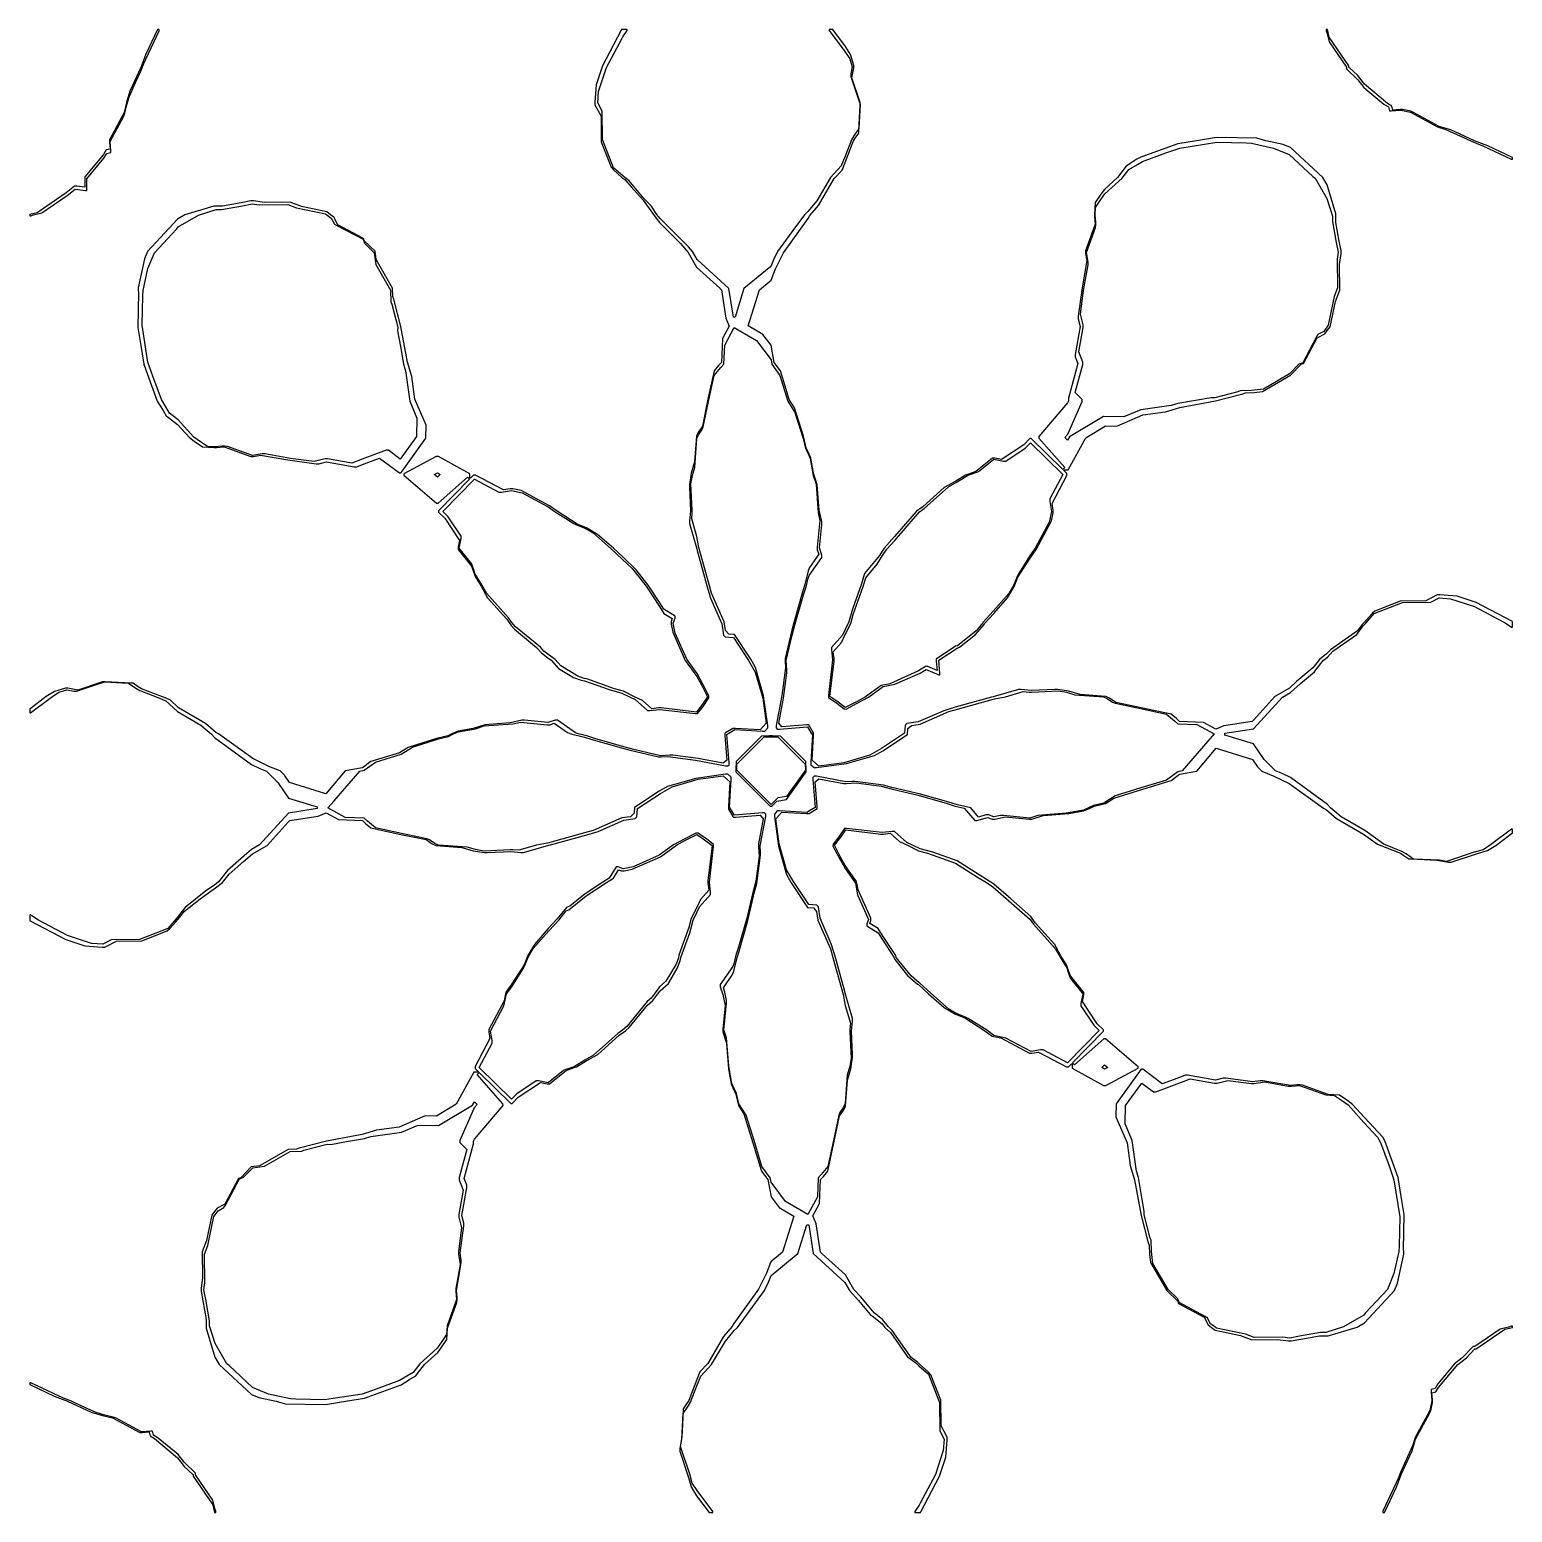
# Model space of a CAD drawing. Extents: x 65 to 85, y 65 to 85.
import ezdxf

# ---------------------------------------------------------------- set-up
doc = ezdxf.new("R2010")
doc.units = 0

msp = doc.modelspace()

# ---------------------------------------------------------------- linework, layer by layer
for points in [[(65.008, 72.98), (65.488, 72.727), (65.743, 72.643), (65.981, 72.625), (66.015, 72.625), (66.17, 72.707), (66.516, 72.71), (66.854, 72.845), (66.89, 72.876), (66.971, 72.964), (67.004, 73.001), (67.021, 73.026), (67.09, 73.11), (67.301, 73.277), (67.508, 73.422), (67.603, 73.495), (67.692, 73.609), (67.887, 73.78), (68.008, 73.881), (68.203, 73.996), (68.489, 74.311), (68.51, 74.332), (68.893, 74.39), (68.999, 74.435), (69.166, 74.346), (69.489, 74.333), (69.531, 74.293), (69.604, 74.232), (69.984, 74.15), (70.348, 74.077), (70.432, 74.018), (70.47, 73.999), (70.484, 73.994), (70.829, 73.969), (70.985, 73.925), (71.137, 73.899), (71.174, 73.899), (71.493, 73.914), (71.627, 73.901), (71.663, 73.901), (72.003, 74), (72.026, 74.005), (72.514, 74.14), (72.668, 74.186), (73.014, 74.339), (73.166, 74.36), (73.189, 74.381), (73.198, 74.492), (73.509, 74.698), (73.667, 74.788), (74.016, 74.888), (74.354, 74.934), (74.445, 74.853), (74.427, 74.519), (74.427, 74.486), (74.485, 74.387), (74.491, 74.379), (74.519, 74.379), (74.854, 74.406), (74.896, 74.356), (74.831, 74.018), (74.831, 73.981), (74.839, 73.852), (74.795, 73.516), (74.754, 73.36), (74.672, 73.015), (74.563, 72.626), (74.526, 72.514), (74.5, 72.4), (74.486, 72.365), (74.316, 72.121), (74.316, 72.091), (74.349, 71.985), (74.381, 71.839), (74.35, 71.519), (74.349, 71.483), (74.399, 71.329), (74.425, 70.983), (74.463, 70.779), (74.499, 70.693), (74.525, 70.641), (74.562, 70.488), (74.632, 70.374), (74.757, 69.986), (74.872, 69.604), (74.955, 69.488), (75, 69.256), (75.109, 69.111), (75.306, 68.996), (75.154, 68.508), (74.997, 68.38), (74.937, 68.229), (74.832, 68.009), (74.498, 67.549), (74.475, 67.508), (74.361, 67.373), (74.146, 67.007), (74.041, 66.894), (73.999, 66.791), (73.89, 66.51), (73.862, 66.466), (73.816, 66.398), (73.814, 66.364), (73.798, 66.018), (73.77, 65.863), (73.77, 65.828), (73.882, 65.486), (73.927, 65.334), (73.997, 65.225), (74.164, 65.001), (74.214, 65.001), (74.214, 65.013), (74.003, 65.296), (73.938, 65.396), (73.904, 65.514), (73.781, 65.889), (73.798, 65.982), (73.813, 66.334), (73.881, 66.434), (73.915, 66.489), (74, 66.707), (74.053, 66.836), (74.197, 66.993), (74.384, 67.31), (74.505, 67.453), (74.546, 67.494), (74.669, 67.659), (74.911, 67.991), (74.967, 68.107), (75.003, 68.197), (75.364, 68.492), (75.484, 68.879), (75.508, 68.877), (75.567, 68.491), (75.996, 68.1), (76.06, 67.993), (76.182, 67.859), (76.339, 67.67), (76.366, 67.651), (76.495, 67.549), (76.537, 67.494), (76.614, 67.422), (76.84, 67.099), (76.954, 67.016), (76.974, 66.995), (76.994, 66.979), (77.123, 66.863), (77.274, 66.484), (77.277, 66.1), (77.336, 65.989), (77.324, 65.837), (77.217, 65.512), (77.012, 65.123), (76.998, 65.097), (76.938, 65.013), (76.938, 65.001), (77.017, 65.001), (77.02, 65.008), (77.273, 65.488), (77.357, 65.743), (77.375, 65.981), (77.375, 66.015), (77.293, 66.17), (77.29, 66.516), (77.155, 66.854), (77.124, 66.89), (76.997, 67.005), (76.977, 67.027), (76.89, 67.09), (76.636, 67.453), (76.579, 67.506), (76.505, 67.603), (76.39, 67.692), (76.212, 67.906), (76.119, 68.007), (76.003, 68.203), (75.689, 68.489), (75.668, 68.51), (75.61, 68.893), (75.565, 68.999), (75.654, 69.166), (75.667, 69.489), (75.706, 69.531), (75.767, 69.604), (75.849, 69.984), (75.923, 70.348), (75.982, 70.432), (76.001, 70.47), (76.006, 70.484), (76.031, 70.829), (76.075, 70.985), (76.101, 71.137), (76.101, 71.174), (76.086, 71.493), (76.099, 71.627), (76.098, 71.663), (76, 72.003), (75.994, 72.026), (75.86, 72.514), (75.813, 72.668), (75.661, 73.014), (75.64, 73.166), (75.619, 73.189), (75.508, 73.198), (75.302, 73.509), (75.211, 73.667), (75.112, 74.016), (75.066, 74.354), (75.147, 74.445), (75.48, 74.427), (75.513, 74.427), (75.526, 74.436), (75.621, 74.492), (75.621, 74.519), (75.594, 74.854), (75.644, 74.896), (75.982, 74.831), (76.019, 74.831), (76.148, 74.839), (76.484, 74.795), (76.64, 74.754), (76.985, 74.672), (77.374, 74.563), (77.486, 74.526), (77.604, 74.499), (77.748, 74.331), (77.775, 74.331), (77.922, 74.374), (77.984, 74.35), (78.018, 74.35), (78.161, 74.381), (78.481, 74.35), (78.517, 74.349), (78.671, 74.399), (79.017, 74.425), (79.22, 74.463), (79.306, 74.499), (79.358, 74.525), (79.512, 74.562), (79.626, 74.632), (80.014, 74.757), (80.396, 74.872), (80.511, 74.955), (80.742, 74.999), (81.005, 75.306), (81.493, 75.154), (81.56, 75.057), (81.619, 74.998), (81.771, 74.937), (81.991, 74.832), (82.451, 74.498), (82.492, 74.475), (82.627, 74.361), (82.991, 74.147), (83.18, 74.011), (83.489, 73.89), (83.534, 73.862), (83.602, 73.816), (83.636, 73.814), (83.982, 73.798), (84.137, 73.77), (84.172, 73.77), (84.514, 73.882), (84.666, 73.927), (84.775, 73.997), (84.999, 74.164), (84.999, 74.214), (84.987, 74.214), (84.704, 74.003), (84.604, 73.938), (84.486, 73.904), (84.111, 73.781), (84.018, 73.798), (83.666, 73.813), (83.566, 73.881), (83.51, 73.915), (83.266, 74.011), (83.008, 74.197), (82.689, 74.384), (82.546, 74.505), (82.506, 74.546), (82.341, 74.669), (82.009, 74.911), (81.893, 74.967), (81.804, 75.002), (81.652, 75.155), (81.507, 75.365), (81.121, 75.485), (81.123, 75.508), (81.509, 75.567), (81.9, 75.996), (82.007, 76.06), (82.141, 76.182), (82.33, 76.339), (82.349, 76.366), (82.451, 76.495), (82.506, 76.537), (82.577, 76.614), (82.901, 76.84), (82.984, 76.954), (83.005, 76.974), (83.021, 76.994), (83.137, 77.123), (83.516, 77.274), (83.9, 77.277), (84.01, 77.336), (84.163, 77.324), (84.488, 77.217), (84.877, 77.012), (84.902, 76.998), (84.987, 76.938), (84.999, 76.938), (84.999, 77.017), (84.992, 77.02), (84.512, 77.273), (84.257, 77.357), (84.019, 77.375), (83.985, 77.375), (83.83, 77.293), (83.484, 77.29), (83.146, 77.155), (83.11, 77.124), (82.995, 76.997), (82.973, 76.977), (82.91, 76.89), (82.547, 76.636), (82.494, 76.579), (82.397, 76.505), (82.308, 76.39), (82.094, 76.212), (81.993, 76.119), (81.796, 76.004), (81.511, 75.689), (81.49, 75.668), (81.106, 75.61), (81.001, 75.565), (80.834, 75.654), (80.511, 75.667), (80.469, 75.706), (80.396, 75.767), (80.016, 75.849), (79.652, 75.923), (79.567, 75.982), (79.53, 76.001), (79.516, 76.006), (79.171, 76.031), (79.015, 76.075), (78.863, 76.101), (78.826, 76.101), (78.507, 76.086), (78.373, 76.099), (78.337, 76.098), (77.997, 76), (77.974, 75.994), (77.486, 75.86), (77.332, 75.813), (76.986, 75.661), (76.834, 75.64), (76.811, 75.619), (76.802, 75.508), (76.491, 75.302), (76.333, 75.212), (75.984, 75.112), (75.646, 75.066), (75.555, 75.147), (75.573, 75.48), (75.573, 75.513), (75.564, 75.526), (75.508, 75.621), (75.481, 75.621), (75.146, 75.594), (75.104, 75.644), (75.168, 75.983), (75.214, 76.326), (75.214, 76.364), (75.206, 76.49), (75.287, 76.83), (75.328, 76.985), (75.437, 77.374), (75.473, 77.486), (75.5, 77.599), (75.514, 77.635), (75.684, 77.879), (75.684, 77.909), (75.653, 78.008), (75.685, 78.326), (75.685, 78.363), (75.65, 78.517), (75.624, 78.861), (75.575, 79.015), (75.537, 79.22), (75.501, 79.306), (75.475, 79.358), (75.438, 79.514), (75.315, 79.896), (75.244, 80.011), (75.128, 80.396), (75.044, 80.511), (75, 80.744), (74.891, 80.889), (74.694, 81.004), (74.846, 81.492), (75.002, 81.62), (75.062, 81.771), (75.168, 81.991), (75.502, 82.451), (75.525, 82.492), (75.639, 82.627), (75.854, 82.993), (75.959, 83.106), (76, 83.209), (76.11, 83.489), (76.137, 83.534), (76.183, 83.602), (76.186, 83.636), (76.201, 83.98), (76.201, 84.017), (76.092, 84.349), (76.117, 84.482), (76.116, 84.517), (76.073, 84.666), (76.003, 84.774), (75.835, 84.999), (75.786, 84.999), (75.786, 84.987), (75.997, 84.704), (76.061, 84.604), (76.093, 84.496), (76.076, 84.403), (76.076, 84.368), (76.201, 83.988), (76.186, 83.666), (76.119, 83.566), (76.084, 83.511), (75.999, 83.293), (75.946, 83.163), (75.802, 83.007), (75.616, 82.689), (75.495, 82.546), (75.454, 82.506), (75.33, 82.341), (75.089, 82.009), (75.033, 81.893), (74.997, 81.803), (74.635, 81.508), (74.516, 81.121), (74.492, 81.123), (74.433, 81.509), (74.004, 81.9), (73.94, 82.008), (73.887, 82.07), (73.504, 82.452), (73.461, 82.507), (73.382, 82.621), (73.291, 82.719), (73.087, 82.96), (73.028, 83.003), (73.006, 83.021), (72.877, 83.137), (72.726, 83.516), (72.723, 83.9), (72.664, 84.01), (72.675, 84.163), (72.783, 84.488), (72.988, 84.877), (73.002, 84.902), (73.062, 84.987), (73.062, 84.999), (72.983, 84.999), (72.98, 84.992), (72.727, 84.512), (72.643, 84.257), (72.625, 84.019), (72.625, 83.985), (72.707, 83.83), (72.71, 83.484), (72.845, 83.146), (72.876, 83.11), (72.99, 83.006), (73.027, 82.977), (73.112, 82.877), (73.277, 82.699), (73.422, 82.492), (73.496, 82.396), (73.78, 82.113), (73.881, 81.992), (73.996, 81.796), (74.311, 81.511), (74.332, 81.49), (74.39, 81.106), (74.435, 81.001), (74.346, 80.834), (74.333, 80.511), (74.293, 80.469), (74.232, 80.396), (74.15, 80.016), (74.077, 79.652), (74.018, 79.567), (73.999, 79.53), (73.994, 79.516), (73.969, 79.171), (73.925, 79.015), (73.899, 78.863), (73.899, 78.825), (73.914, 78.507), (73.901, 78.373), (73.901, 78.337), (74, 77.997), (74.005, 77.974), (74.14, 77.486), (74.186, 77.332), (74.339, 76.986), (74.36, 76.834), (74.381, 76.811), (74.492, 76.802), (74.698, 76.491), (74.788, 76.333), (74.888, 75.984), (74.934, 75.646), (74.853, 75.555), (74.519, 75.573), (74.486, 75.573), (74.387, 75.515), (74.379, 75.509), (74.379, 75.481), (74.406, 75.146), (74.356, 75.104), (74.017, 75.168), (73.674, 75.214), (73.636, 75.214), (73.51, 75.206), (73.17, 75.287), (73.015, 75.328), (72.626, 75.437), (72.514, 75.473), (72.4, 75.5), (72.365, 75.514), (72.121, 75.684), (72.091, 75.684), (71.992, 75.653), (71.674, 75.685), (71.637, 75.685), (71.483, 75.65), (71.139, 75.624), (70.985, 75.575), (70.779, 75.537), (70.694, 75.501), (70.642, 75.475), (70.486, 75.437), (70.104, 75.315), (69.989, 75.244), (69.604, 75.128), (69.489, 75.044), (69.258, 75.001), (68.995, 74.694), (68.507, 74.846), (68.44, 74.942), (68.381, 75.002), (68.229, 75.062), (68.009, 75.168), (67.549, 75.502), (67.508, 75.525), (67.373, 75.639), (67.007, 75.853), (66.894, 75.959), (66.791, 76), (66.51, 76.11), (66.466, 76.137), (66.398, 76.183), (66.364, 76.186), (66.02, 76.201), (65.983, 76.201), (65.651, 76.092), (65.518, 76.117), (65.483, 76.116), (65.334, 76.073), (65.225, 76.003), (65.001, 75.835), (65.001, 75.786), (65.013, 75.786), (65.296, 75.997), (65.396, 76.061), (65.503, 76.093), (65.597, 76.076), (65.632, 76.076), (66.012, 76.201), (66.334, 76.186), (66.434, 76.118), (66.489, 76.084), (66.707, 75.999), (66.836, 75.946), (66.993, 75.802), (67.31, 75.616), (67.453, 75.495), (67.494, 75.454), (67.659, 75.33), (67.991, 75.089), (68.107, 75.033), (68.196, 74.998), (68.348, 74.845), (68.493, 74.635), (68.879, 74.515), (68.877, 74.492), (68.491, 74.433), (68.1, 74.004), (67.992, 73.94), (67.929, 73.887), (67.67, 73.66), (67.549, 73.505), (67.492, 73.461), (67.378, 73.382), (67.099, 73.16), (67.04, 73.089), (66.997, 73.028), (66.979, 73.006), (66.863, 72.877), (66.484, 72.726), (66.1, 72.723), (65.989, 72.664), (65.837, 72.675), (65.512, 72.783), (65.122, 72.988), (65.097, 73.002), (65.013, 73.062), (65.001, 73.062), (65.001, 72.983), (65.008, 72.98)], [(65.017, 82.488), (65.054, 82.501), (65.166, 82.527), (65.507, 82.761), (65.616, 82.847), (65.754, 82.831), (65.772, 82.831), (65.772, 82.988), (66.003, 83.265), (66.043, 83.327), (66.097, 83.341), (66.097, 83.364), (66.086, 83.49), (66.273, 83.834), (66.286, 83.871), (66.311, 83.985), (66.346, 84.102), (66.434, 84.296), (66.501, 84.437), (66.543, 84.542), (66.566, 84.603), (66.746, 84.985), (66.746, 84.999), (66.725, 84.999), (66.568, 84.667), (66.499, 84.489), (66.351, 84.168), (66.306, 84.015), (66.277, 83.881), (66.078, 83.515), (66.078, 83.481), (66.086, 83.388), (66.035, 83.376), (65.997, 83.317), (65.743, 83.012), (65.744, 82.875), (65.639, 82.887), (65.607, 82.887), (65.492, 82.797), (65.104, 82.53), (65.001, 82.506), (65.001, 82.489), (65.017, 82.488)], [(82.527, 84.834), (82.761, 84.493), (82.761, 84.469), (82.915, 84.323), (82.995, 84.221), (83.265, 83.996), (83.327, 83.956), (83.341, 83.903), (83.364, 83.903), (83.493, 83.914), (83.625, 83.885), (83.988, 83.688), (84.102, 83.654), (84.437, 83.499), (84.541, 83.456), (84.603, 83.434), (84.985, 83.253), (84.999, 83.253), (84.999, 83.274), (84.667, 83.431), (84.585, 83.462), (84.489, 83.501), (84.168, 83.648), (84.012, 83.694), (83.666, 83.883), (83.629, 83.898), (83.518, 83.922), (83.481, 83.922), (83.388, 83.914), (83.375, 83.965), (83.316, 84.003), (83.005, 84.262), (82.913, 84.379), (82.793, 84.493), (82.793, 84.513), (82.529, 84.896), (82.506, 84.999), (82.489, 84.999), (82.488, 84.983), (82.5, 84.948), (82.527, 84.834)], [(75.887, 75.913), (75.987, 75.837), (76.015, 75.836), (76.163, 75.914), (76.314, 75.998), (76.511, 76.138), (76.669, 76.169), (77.01, 76.321), (77.092, 76.37), (77.264, 76.299), (77.279, 76.299), (77.279, 76.317), (77.262, 76.493), (77.511, 76.658), (77.544, 76.668), (77.759, 76.84), (77.876, 76.977), (77.88, 76.991), (78.004, 77.126), (78.192, 77.337), (78.281, 77.489), (78.33, 77.615), (78.503, 77.882), (78.577, 77.987), (78.782, 78.372), (78.805, 78.482), (78.805, 78.518), (78.791, 78.608), (78.991, 78.985), (78.991, 79.011), (78.948, 79.054), (78.952, 79.064), (79.008, 79.064), (79.247, 79.495), (79.512, 79.654), (79.666, 79.651), (80.014, 79.802), (80.321, 79.844), (80.515, 79.903), (80.996, 79.991), (81.362, 80.086), (81.401, 80.1), (81.518, 80.103), (81.628, 80.117), (82.007, 80.338), (82.15, 80.486), (82.184, 80.497), (82.366, 80.842), (82.471, 80.897), (82.503, 80.942), (82.543, 80.989), (82.614, 81.331), (82.672, 81.484), (82.667, 81.83), (82.688, 81.981), (82.688, 82.018), (82.663, 82.145), (82.618, 82.399), (82.617, 82.517), (82.501, 82.904), (82.441, 83.007), (82.008, 83.408), (81.906, 83.449), (81.676, 83.499), (81.551, 83.534), (81.026, 83.545), (80.982, 83.541), (80.738, 83.499), (80.485, 83.459), (79.989, 83.28), (79.936, 83.25), (79.79, 83.159), (79.673, 83.006), (79.496, 82.845), (79.45, 82.781), (79.373, 82.668), (79.363, 82.508), (79.363, 82.481), (79.373, 82.374), (79.243, 82.016), (79.243, 81.982), (79.259, 81.885), (79.195, 81.517), (79.145, 81.134), (79.145, 81.098), (79.169, 80.997), (79.102, 80.619), (79.102, 80.585), (79.137, 80.497), (79.011, 80.027), (79.011, 79.993), (78.998, 79.964), (78.614, 79.512), (78.614, 79.488), (78.964, 79.093), (78.935, 79.066), (78.511, 79.484), (78.489, 79.484), (78.409, 79.398), (78.108, 79.2), (78.018, 79.218), (77.987, 79.218), (77.762, 79.038), (77.652, 79), (77.624, 78.992), (77.491, 78.91), (77.337, 78.824), (77.046, 78.563), (76.962, 78.504), (76.667, 78.161), (76.525, 78.007), (76.498, 77.967), (76.462, 77.907), (76.263, 77.665), (76.214, 77.513), (76.097, 77.183), (76.051, 77.012), (75.999, 76.909), (75.965, 76.832), (75.814, 76.667), (75.814, 76.636), (75.83, 76.5), (75.774, 76.019), (75.774, 75.991), (75.887, 75.913)], [(79.002, 79.544), (79.198, 79.984), (79.198, 80.011), (79.103, 80.103), (79.204, 80.483), (79.204, 80.516), (79.151, 80.653), (79.209, 80.982), (79.209, 81.017), (79.174, 81.16), (79.217, 81.483), (79.276, 81.827), (79.276, 81.863), (79.254, 81.994), (79.376, 82.33), (79.381, 82.366), (79.38, 82.404), (79.371, 82.503), (79.378, 82.602), (79.441, 82.695), (79.504, 82.783), (79.738, 82.994), (79.826, 83.111), (79.941, 83.182), (80.011, 83.222), (80.327, 83.337), (80.515, 83.402), (81.013, 83.48), (81.408, 83.472), (81.483, 83.467), (81.777, 83.402), (81.991, 83.316), (82.31, 83.02), (82.341, 82.994), (82.499, 82.723), (82.572, 82.483), (82.572, 82.411), (82.622, 82.129), (82.648, 81.997), (82.635, 81.904), (82.641, 81.515), (82.596, 81.399), (82.516, 81.011), (82.496, 80.987), (82.455, 80.93), (82.377, 80.889), (82.357, 80.855), (82.171, 80.503), (82.119, 80.485), (81.993, 80.355), (81.642, 80.15), (81.481, 80.13), (81.329, 80.126), (81.298, 80.115), (80.988, 80.035), (80.935, 80.035), (80.726, 79.999), (80.485, 79.955), (80.396, 79.928), (79.986, 79.872), (79.761, 79.775), (79.485, 79.782), (79.024, 79.505), (78.999, 79.46), (78.964, 79.5), (79.002, 79.544)], [(66.541, 80.485), (66.567, 80.41), (66.719, 79.989), (66.8, 79.861), (66.841, 79.79), (66.872, 79.768), (66.994, 79.673), (67.155, 79.496), (67.218, 79.45), (67.332, 79.373), (67.491, 79.363), (67.519, 79.363), (67.626, 79.373), (67.984, 79.243), (68.018, 79.243), (68.115, 79.259), (68.483, 79.195), (68.866, 79.145), (68.902, 79.145), (69.003, 79.169), (69.38, 79.102), (69.415, 79.102), (69.512, 79.141), (69.721, 79.218), (69.987, 79.021), (70.009, 79.021), (70.03, 79.049), (70.03, 79.049), (70.345, 79.487), (70.349, 79.666), (70.198, 80.014), (70.156, 80.321), (70.097, 80.515), (70.009, 80.996), (69.914, 81.362), (69.9, 81.401), (69.897, 81.514), (69.673, 81.898), (69.659, 82.01), (69.514, 82.15), (69.503, 82.184), (69.158, 82.366), (69.102, 82.471), (69.058, 82.503), (69.01, 82.543), (68.669, 82.614), (68.516, 82.672), (68.17, 82.667), (68.019, 82.688), (67.982, 82.688), (67.855, 82.663), (67.601, 82.618), (67.483, 82.617), (67.095, 82.501), (66.993, 82.441), (66.592, 82.008), (66.55, 81.906), (66.465, 81.518), (66.465, 81.481), (66.468, 81.456), (66.459, 80.981), (66.501, 80.738), (66.541, 80.485)], [(66.663, 80.327), (66.597, 80.515), (66.519, 81.013), (66.527, 81.408), (66.533, 81.483), (66.597, 81.777), (66.683, 81.991), (66.98, 82.31), (67.006, 82.341), (67.277, 82.499), (67.517, 82.572), (67.589, 82.572), (67.871, 82.622), (68.003, 82.648), (68.096, 82.635), (68.485, 82.641), (68.601, 82.596), (68.989, 82.516), (69.013, 82.496), (69.069, 82.455), (69.111, 82.377), (69.145, 82.357), (69.497, 82.171), (69.515, 82.119), (69.648, 81.99), (69.668, 81.832), (69.87, 81.486), (69.873, 81.329), (69.885, 81.298), (69.965, 80.988), (69.964, 80.935), (70.001, 80.726), (70.045, 80.485), (70.071, 80.396), (70.128, 79.986), (70.225, 79.761), (70.218, 79.513), (69.998, 79.208), (69.84, 79.326), (69.811, 79.326), (69.487, 79.206), (69.347, 79.151), (69.018, 79.209), (68.982, 79.209), (68.84, 79.174), (68.517, 79.217), (68.173, 79.276), (68.137, 79.276), (68.005, 79.254), (67.67, 79.376), (67.634, 79.381), (67.596, 79.38), (67.497, 79.371), (67.398, 79.378), (67.305, 79.441), (67.217, 79.504), (67.006, 79.738), (66.889, 79.826), (66.839, 79.912), (66.777, 80.011), (66.663, 80.327)], [(69.108, 74.598), (69.452, 74.999), (69.511, 75.01), (69.665, 75.121), (70.011, 75.226), (70.166, 75.322), (70.514, 75.433), (70.651, 75.466), (70.718, 75.499), (70.786, 75.528), (71.015, 75.57), (71.131, 75.608), (71.517, 75.637), (71.621, 75.66), (71.981, 75.624), (72.017, 75.624), (72.076, 75.643), (72.254, 75.519), (72.301, 75.5), (72.486, 75.457), (72.569, 75.43), (72.985, 75.312), (73.1, 75.283), (73.482, 75.192), (73.519, 75.192), (73.608, 75.197), (73.983, 75.147), (74.386, 75.071), (74.417, 75.071), (74.434, 75.085), (74.434, 75.115), (74.404, 75.493), (74.431, 75.511), (74.511, 75.559), (74.885, 75.539), (74.915, 75.539), (74.955, 75.584), (74.955, 75.614), (74.9, 76.016), (74.792, 76.397), (74.727, 76.509), (74.508, 76.84), (74.429, 76.846), (74.384, 76.896), (74.368, 77.014), (74.199, 77.398), (74.164, 77.514), (74.026, 78.015), (73.999, 78.164), (73.93, 78.403), (73.937, 78.481), (73.937, 78.52), (73.92, 78.875), (73.939, 78.985), (73.971, 79.099), (74, 79.485), (74.023, 79.534), (74.073, 79.605), (74.087, 79.641), (74.156, 79.984), (74.232, 80.334), (74.323, 80.444), (74.364, 80.489), (74.375, 80.742), (74.502, 80.981), (74.803, 80.805), (75, 80.545), (75.01, 80.488), (75.121, 80.334), (75.226, 79.989), (75.322, 79.834), (75.433, 79.486), (75.466, 79.349), (75.499, 79.282), (75.528, 79.214), (75.57, 78.985), (75.608, 78.869), (75.637, 78.483), (75.66, 78.379), (75.624, 78.019), (75.624, 77.983), (75.643, 77.924), (75.519, 77.746), (75.5, 77.698), (75.457, 77.514), (75.43, 77.431), (75.312, 77.015), (75.283, 76.9), (75.192, 76.518), (75.192, 76.481), (75.197, 76.392), (75.147, 76.017), (75.071, 75.614), (75.071, 75.583), (75.085, 75.565), (75.115, 75.565), (75.493, 75.596), (75.543, 75.511), (75.559, 75.489), (75.539, 75.117), (75.539, 75.085), (75.584, 75.045), (75.614, 75.045), (76.016, 75.1), (76.397, 75.208), (76.509, 75.273), (76.84, 75.492), (76.846, 75.571), (76.896, 75.615), (77.014, 75.632), (77.398, 75.801), (77.514, 75.836), (78.015, 75.974), (78.164, 76), (78.403, 76.07), (78.481, 76.062), (78.52, 76.062), (78.875, 76.079), (78.985, 76.061), (79.099, 76.029), (79.485, 76), (79.534, 75.976), (79.605, 75.927), (79.641, 75.913), (79.984, 75.843), (80.334, 75.768), (80.444, 75.677), (80.489, 75.635), (80.742, 75.625), (80.979, 75.499), (80.891, 75.402), (80.547, 75.001), (80.489, 74.989), (80.334, 74.878), (79.986, 74.773), (79.644, 74.664), (79.488, 74.567), (79.349, 74.534), (79.282, 74.501), (79.214, 74.471), (78.983, 74.429), (78.599, 74.4), (78.492, 74.365), (78.134, 74.401), (78.097, 74.401), (78.004, 74.38), (77.932, 74.409), (77.899, 74.409), (77.797, 74.379), (77.693, 74.501), (77.514, 74.543), (77.431, 74.57), (77.015, 74.687), (76.63, 74.779), (76.516, 74.808), (76.134, 74.859), (76.096, 74.859), (76.009, 74.854), (75.614, 74.929), (75.583, 74.929), (75.565, 74.914), (75.565, 74.885), (75.596, 74.507), (75.511, 74.456), (75.489, 74.441), (75.115, 74.461), (75.085, 74.461), (75.045, 74.416), (75.045, 74.386), (75.1, 73.984), (75.208, 73.603), (75.273, 73.491), (75.492, 73.16), (75.571, 73.154), (75.615, 73.104), (75.632, 72.986), (75.801, 72.602), (75.836, 72.486), (75.974, 71.985), (76, 71.836), (76.07, 71.597), (76.062, 71.519), (76.062, 71.48), (76.079, 71.125), (76.061, 71.015), (76.029, 70.901), (76, 70.514), (75.976, 70.466), (75.927, 70.395), (75.913, 70.359), (75.843, 70.016), (75.768, 69.665), (75.677, 69.556), (75.635, 69.511), (75.625, 69.258), (75.498, 69.019), (75.196, 69.195), (75, 69.455), (74.989, 69.511), (74.878, 69.665), (74.773, 70.014), (74.664, 70.356), (74.567, 70.512), (74.534, 70.651), (74.501, 70.718), (74.471, 70.786), (74.429, 71.017), (74.4, 71.401), (74.365, 71.508), (74.401, 71.866), (74.401, 71.903), (74.376, 72.015), (74.357, 72.076), (74.481, 72.254), (74.5, 72.302), (74.543, 72.486), (74.57, 72.569), (74.687, 72.985), (74.779, 73.37), (74.808, 73.484), (74.859, 73.866), (74.859, 73.904), (74.854, 73.991), (74.929, 74.386), (74.929, 74.417), (74.914, 74.435), (74.885, 74.434), (74.507, 74.404), (74.489, 74.431), (74.441, 74.511), (74.461, 74.885), (74.461, 74.915), (74.416, 74.955), (74.386, 74.955), (73.984, 74.9), (73.603, 74.792), (73.491, 74.727), (73.16, 74.508), (73.154, 74.429), (73.104, 74.384), (72.986, 74.368), (72.602, 74.199), (72.486, 74.164), (71.985, 74.026), (71.836, 73.999), (71.597, 73.93), (71.519, 73.937), (71.48, 73.937), (71.125, 73.92), (71.015, 73.939), (70.901, 73.971), (70.514, 74), (70.466, 74.023), (70.395, 74.073), (70.359, 74.087), (70.016, 74.156), (69.665, 74.232), (69.556, 74.323), (69.511, 74.364), (69.258, 74.375), (69.021, 74.501), (69.108, 74.598)], [(75.953, 76.732), (76.001, 76.839), (76.076, 76.988), (76.11, 77.112), (76.243, 77.487), (76.281, 77.605), (76.431, 77.788), (76.502, 77.908), (76.562, 77.993), (76.669, 78.109), (77.001, 78.496), (77.066, 78.541), (77.393, 78.834), (77.509, 78.899), (77.663, 78.993), (77.688, 79), (77.778, 79.032), (77.799, 79.041), (78.007, 79.206), (78.137, 79.181), (78.169, 79.18), (78.43, 79.353), (78.499, 79.427), (78.936, 78.998), (78.762, 78.67), (78.762, 78.637), (78.783, 78.502), (78.753, 78.358), (78.565, 78.004), (78.497, 77.909), (78.337, 77.66), (78.32, 77.623), (78.275, 77.511), (78.206, 77.393), (77.995, 77.156), (77.862, 77.009), (77.858, 77), (77.765, 76.89), (77.515, 76.69), (77.489, 76.682), (77.228, 76.509), (77.228, 76.481), (77.24, 76.356), (77.116, 76.408), (77.086, 76.408), (76.99, 76.35), (76.601, 76.176), (76.488, 76.154), (76.275, 76.002), (76.161, 75.939), (76.002, 75.855), (75.89, 75.94), (75.794, 76.007), (75.85, 76.481), (75.85, 76.519), (75.839, 76.607), (75.953, 76.732)], [(70.046, 79.007), (70.046, 78.99), (70.488, 78.614), (70.512, 78.614), (70.907, 78.964), (70.934, 78.935), (70.516, 78.511), (70.516, 78.489), (70.602, 78.409), (70.8, 78.108), (70.782, 78.018), (70.782, 77.987), (70.962, 77.762), (71, 77.652), (71.008, 77.624), (71.089, 77.491), (71.176, 77.337), (71.437, 77.046), (71.496, 76.961), (71.539, 76.911), (71.839, 76.666), (71.904, 76.595), (71.992, 76.526), (72.035, 76.496), (72.135, 76.382), (72.334, 76.263), (72.439, 76.224), (72.485, 76.215), (72.817, 76.097), (72.988, 76.051), (73.091, 75.999), (73.168, 75.965), (73.333, 75.814), (73.364, 75.814), (73.5, 75.83), (73.981, 75.774), (74.01, 75.774), (74.083, 75.87), (74.163, 75.987), (74.163, 76.015), (74.086, 76.163), (74.002, 76.314), (73.863, 76.509), (73.707, 76.859), (73.68, 76.995), (73.708, 77.063), (73.708, 77.087), (73.555, 77.181), (73.502, 77.269), (73.344, 77.507), (73.18, 77.712), (73.006, 77.883), (72.874, 78.004), (72.662, 78.192), (72.511, 78.281), (72.385, 78.33), (72.117, 78.503), (72.012, 78.577), (71.628, 78.782), (71.518, 78.805), (71.482, 78.805), (71.392, 78.79), (71.015, 78.991), (70.989, 78.991), (70.946, 78.948), (70.936, 78.952), (70.936, 79.008), (70.515, 79.241), (70.485, 79.241), (70.046, 79.007)], [(70.5, 78.964), (70.458, 79), (70.5, 79.021), (70.539, 79), (70.5, 78.964)], [(70.573, 78.499), (71.002, 78.936), (71.33, 78.762), (71.363, 78.762), (71.498, 78.783), (71.642, 78.753), (71.996, 78.565), (72.091, 78.497), (72.34, 78.337), (72.377, 78.32), (72.489, 78.275), (72.607, 78.206), (72.844, 77.995), (72.994, 77.858), (73.126, 77.729), (73.315, 77.492), (73.498, 77.218), (73.553, 77.126), (73.669, 77.055), (73.653, 77.016), (73.652, 76.982), (73.674, 76.871), (73.844, 76.49), (73.998, 76.275), (74.061, 76.161), (74.145, 76.001), (74.087, 75.917), (73.993, 75.794), (73.519, 75.85), (73.481, 75.85), (73.393, 75.839), (73.268, 75.953), (73.161, 76.001), (73.012, 76.076), (72.888, 76.109), (72.514, 76.242), (72.479, 76.249), (72.396, 76.281), (72.164, 76.419), (72.089, 76.504), (72.007, 76.562), (71.938, 76.616), (71.89, 76.669), (71.554, 76.943), (71.503, 77.002), (71.459, 77.066), (71.166, 77.393), (71.101, 77.509), (71.007, 77.663), (71, 77.688), (70.968, 77.778), (70.959, 77.799), (70.793, 78.007), (70.819, 78.137), (70.819, 78.169), (70.646, 78.43), (70.573, 78.499)], [(74.526, 74.989), (74.989, 74.526), (75.011, 74.526), (75.08, 74.595), (75.209, 74.614), (75.473, 74.987), (75.473, 75.02), (75.468, 75.128), (75.128, 75.468), (75.02, 75.473), (74.98, 75.473), (74.872, 75.468), (74.531, 75.128), (74.526, 75.02), (74.526, 74.989)], [(74.906, 75.459), (75, 75.463), (75.094, 75.459), (75.459, 75.094), (75.463, 75.011), (75.21, 74.656), (75.091, 74.638), (75, 74.547), (74.537, 75.01), (74.541, 75.094), (74.906, 75.459)], [(75.914, 73.837), (75.998, 73.686), (76.138, 73.488), (76.168, 73.331), (76.317, 72.999), (76.292, 72.937), (76.292, 72.913), (76.444, 72.819), (76.498, 72.73), (76.658, 72.489), (76.668, 72.456), (76.84, 72.241), (76.977, 72.124), (76.991, 72.12), (77.126, 71.996), (77.337, 71.808), (77.489, 71.719), (77.615, 71.669), (77.882, 71.497), (77.985, 71.424), (78.102, 71.399), (78.485, 71.195), (78.518, 71.195), (78.608, 71.209), (78.985, 71.009), (79.011, 71.009), (79.054, 71.052), (79.064, 71.048), (79.064, 70.992), (79.485, 70.758), (79.515, 70.758), (79.954, 70.993), (79.954, 71.01), (79.512, 71.386), (79.488, 71.386), (79.093, 71.036), (79.066, 71.065), (79.484, 71.489), (79.484, 71.511), (79.398, 71.591), (79.2, 71.891), (79.218, 71.982), (79.218, 72.013), (79.038, 72.237), (79, 72.347), (78.992, 72.376), (78.91, 72.509), (78.824, 72.663), (78.563, 72.954), (78.504, 73.038), (78.233, 73.277), (78.007, 73.474), (77.967, 73.502), (77.908, 73.537), (77.511, 73.787), (77.183, 73.903), (77.012, 73.949), (76.909, 74.001), (76.832, 74.035), (76.667, 74.186), (76.636, 74.186), (76.499, 74.169), (76.019, 74.226), (75.991, 74.226), (75.913, 74.113), (75.837, 74.013), (75.836, 73.985), (75.914, 73.837)], [(75.94, 74.109), (76.007, 74.205), (76.481, 74.15), (76.519, 74.15), (76.607, 74.161), (76.732, 74.047), (76.839, 73.999), (76.988, 73.924), (77.112, 73.89), (77.489, 73.756), (77.787, 73.569), (77.908, 73.497), (77.993, 73.438), (78.496, 72.999), (78.54, 72.934), (78.834, 72.607), (78.899, 72.491), (78.993, 72.337), (79, 72.312), (79.032, 72.221), (79.041, 72.2), (79.206, 71.993), (79.181, 71.863), (79.18, 71.831), (79.353, 71.57), (79.427, 71.5), (78.998, 71.064), (78.67, 71.238), (78.637, 71.238), (78.507, 71.217), (78.168, 71.398), (78.006, 71.433), (77.909, 71.503), (77.66, 71.662), (77.623, 71.68), (77.511, 71.724), (77.393, 71.794), (77.156, 72.004), (77.009, 72.138), (77, 72.141), (76.89, 72.235), (76.69, 72.485), (76.682, 72.511), (76.502, 72.782), (76.447, 72.874), (76.331, 72.945), (76.347, 72.984), (76.347, 73.016), (76.176, 73.399), (76.154, 73.511), (76.002, 73.725), (75.939, 73.839), (75.855, 73.998), (75.94, 74.109)], [(67.559, 66.993), (67.991, 66.592), (68.094, 66.55), (68.324, 66.5), (68.448, 66.466), (68.974, 66.455), (69.017, 66.459), (69.261, 66.501), (69.515, 66.541), (70.011, 66.72), (70.139, 66.8), (70.21, 66.841), (70.232, 66.872), (70.327, 66.994), (70.504, 67.155), (70.55, 67.218), (70.627, 67.332), (70.637, 67.484), (70.763, 67.83), (70.768, 67.866), (70.768, 67.904), (70.759, 67.995), (70.823, 68.367), (70.823, 68.403), (70.807, 68.502), (70.855, 68.866), (70.855, 68.902), (70.83, 69.003), (70.897, 69.38), (70.897, 69.414), (70.863, 69.503), (70.989, 69.973), (70.989, 70.007), (71.002, 70.036), (71.386, 70.488), (71.385, 70.512), (71.036, 70.907), (71.065, 70.934), (71.489, 70.516), (71.511, 70.516), (71.591, 70.602), (71.891, 70.8), (71.982, 70.782), (72.013, 70.782), (72.237, 70.962), (72.347, 71), (72.376, 71.008), (72.509, 71.09), (72.663, 71.176), (72.954, 71.437), (73.039, 71.497), (73.088, 71.539), (73.333, 71.84), (73.405, 71.904), (73.474, 71.993), (73.504, 72.035), (73.618, 72.135), (73.736, 72.334), (73.776, 72.439), (73.785, 72.485), (73.903, 72.817), (73.949, 72.988), (74.001, 73.091), (74.035, 73.168), (74.186, 73.333), (74.186, 73.364), (74.169, 73.501), (74.226, 73.981), (74.226, 74.01), (74.13, 74.083), (74.013, 74.163), (73.985, 74.163), (73.837, 74.086), (73.686, 74.002), (73.49, 73.863), (73.141, 73.707), (73.005, 73.68), (72.937, 73.708), (72.913, 73.708), (72.819, 73.555), (72.73, 73.502), (72.495, 73.345), (72.285, 73.178), (72.24, 73.158), (72.117, 73.006), (71.996, 72.874), (71.808, 72.662), (71.719, 72.511), (71.669, 72.385), (71.497, 72.117), (71.424, 72.015), (71.399, 71.898), (71.195, 71.515), (71.195, 71.482), (71.209, 71.392), (71.009, 71.015), (71.009, 70.989), (71.052, 70.946), (71.048, 70.936), (70.992, 70.936), (70.753, 70.505), (70.488, 70.345), (70.334, 70.349), (69.986, 70.198), (69.679, 70.156), (69.485, 70.097), (69.004, 70.009), (68.638, 69.914), (68.599, 69.9), (68.486, 69.897), (68.102, 69.673), (67.99, 69.659), (67.849, 69.514), (67.816, 69.503), (67.634, 69.158), (67.529, 69.102), (67.496, 69.058), (67.457, 69.011), (67.386, 68.669), (67.328, 68.516), (67.333, 68.17), (67.312, 68.019), (67.312, 67.982), (67.337, 67.855), (67.382, 67.601), (67.382, 67.483), (67.499, 67.095), (67.559, 66.993)], [(71.238, 71.33), (71.238, 71.363), (71.217, 71.493), (71.398, 71.832), (71.433, 71.993), (71.503, 72.091), (71.662, 72.34), (71.68, 72.377), (71.724, 72.489), (71.794, 72.607), (72.004, 72.844), (72.141, 72.994), (72.237, 73.112), (72.274, 73.129), (72.508, 73.315), (72.782, 73.498), (72.874, 73.553), (72.945, 73.668), (72.984, 73.653), (73.018, 73.652), (73.129, 73.674), (73.509, 73.844), (73.725, 73.998), (73.839, 74.061), (73.999, 74.144), (74.083, 74.087), (74.205, 73.993), (74.15, 73.519), (74.15, 73.481), (74.161, 73.393), (74.047, 73.268), (73.999, 73.161), (73.924, 73.012), (73.89, 72.888), (73.757, 72.514), (73.751, 72.479), (73.719, 72.396), (73.581, 72.164), (73.496, 72.089), (73.438, 72.007), (73.384, 71.938), (73.331, 71.891), (73.057, 71.554), (72.998, 71.503), (72.934, 71.459), (72.607, 71.166), (72.491, 71.101), (72.337, 71.007), (72.312, 71), (72.221, 70.968), (72.201, 70.959), (71.993, 70.793), (71.863, 70.819), (71.831, 70.819), (71.57, 70.646), (71.5, 70.572), (71.064, 71.002), (71.238, 71.33)], [(79.5, 71.036), (79.541, 71.001), (79.5, 70.978), (79.46, 71.001), (79.5, 71.036)], [(79.991, 70.979), (79.655, 70.513), (79.651, 70.334), (79.802, 69.986), (79.844, 69.679), (79.903, 69.485), (79.991, 69.004), (80.086, 68.638), (80.1, 68.599), (80.103, 68.481), (80.117, 68.372), (80.338, 67.993), (80.486, 67.849), (80.497, 67.816), (80.842, 67.634), (80.897, 67.529), (80.942, 67.496), (80.989, 67.457), (81.331, 67.386), (81.484, 67.328), (81.83, 67.333), (81.981, 67.312), (82.018, 67.312), (82.145, 67.337), (82.399, 67.382), (82.517, 67.382), (82.904, 67.499), (83.007, 67.559), (83.408, 67.991), (83.449, 68.094), (83.534, 68.482), (83.534, 68.519), (83.532, 68.544), (83.541, 69.018), (83.499, 69.261), (83.459, 69.515), (83.28, 70.011), (83.251, 70.062), (83.004, 70.328), (82.845, 70.504), (82.781, 70.55), (82.668, 70.627), (82.516, 70.637), (82.17, 70.763), (82.133, 70.768), (82.096, 70.768), (82.005, 70.759), (81.633, 70.823), (81.597, 70.823), (81.498, 70.807), (81.134, 70.855), (81.098, 70.855), (80.997, 70.83), (80.619, 70.897), (80.585, 70.897), (80.488, 70.859), (80.278, 70.781), (80.013, 70.979), (79.991, 70.979)], [(79.775, 70.239), (79.782, 70.487), (80.001, 70.791), (80.16, 70.674), (80.189, 70.674), (80.512, 70.794), (80.653, 70.849), (80.982, 70.791), (81.017, 70.791), (81.16, 70.826), (81.481, 70.783), (81.518, 70.783), (81.655, 70.806), (81.982, 70.75), (82.019, 70.75), (82.127, 70.76), (82.484, 70.63), (82.602, 70.622), (82.695, 70.559), (82.783, 70.496), (82.995, 70.261), (83.181, 70.061), (83.222, 69.989), (83.337, 69.673), (83.402, 69.485), (83.48, 68.987), (83.472, 68.592), (83.467, 68.517), (83.402, 68.223), (83.316, 68.008), (83.02, 67.69), (82.994, 67.659), (82.723, 67.501), (82.483, 67.428), (82.411, 67.428), (82.129, 67.378), (81.997, 67.352), (81.904, 67.365), (81.515, 67.359), (81.399, 67.403), (81.01, 67.484), (80.987, 67.503), (80.93, 67.545), (80.889, 67.622), (80.855, 67.642), (80.503, 67.829), (80.485, 67.881), (80.355, 68.007), (80.15, 68.358), (80.13, 68.518), (80.126, 68.671), (80.115, 68.701), (80.035, 69.012), (80.035, 69.065), (79.999, 69.273), (79.955, 69.515), (79.928, 69.604), (79.872, 70.014), (79.775, 70.239)], [(67.378, 67.871), (67.352, 68.003), (67.365, 68.096), (67.359, 68.485), (67.403, 68.601), (67.484, 68.989), (67.503, 69.013), (67.545, 69.069), (67.622, 69.111), (67.643, 69.145), (67.829, 69.497), (67.881, 69.515), (68.01, 69.648), (68.168, 69.668), (68.514, 69.87), (68.671, 69.873), (68.701, 69.885), (69.012, 69.965), (69.065, 69.964), (69.273, 70.001), (69.515, 70.045), (69.604, 70.071), (70.014, 70.128), (70.239, 70.225), (70.514, 70.218), (70.976, 70.495), (71.001, 70.539), (71.036, 70.5), (70.998, 70.456), (70.802, 70.016), (70.802, 69.989), (70.897, 69.897), (70.795, 69.517), (70.795, 69.484), (70.849, 69.347), (70.791, 69.018), (70.791, 68.982), (70.826, 68.84), (70.783, 68.519), (70.783, 68.482), (70.806, 68.345), (70.75, 68.018), (70.75, 67.981), (70.76, 67.873), (70.63, 67.516), (70.622, 67.398), (70.559, 67.305), (70.496, 67.217), (70.262, 67.006), (70.173, 66.889), (70.087, 66.839), (69.989, 66.777), (69.673, 66.663), (69.485, 66.597), (69.034, 66.526), (68.986, 66.519), (68.592, 66.527), (68.517, 66.533), (68.223, 66.597), (68.008, 66.683), (67.69, 66.98), (67.659, 67.006), (67.501, 67.277), (67.428, 67.517), (67.428, 67.583), (67.378, 67.871)], [(83.253, 65.001), (83.274, 65.001), (83.431, 65.333), (83.462, 65.414), (83.501, 65.511), (83.648, 65.832), (83.694, 65.988), (83.883, 66.334), (83.898, 66.371), (83.922, 66.482), (83.922, 66.519), (83.914, 66.612), (83.965, 66.625), (84.003, 66.684), (84.262, 66.995), (84.379, 67.087), (84.493, 67.207), (84.513, 67.207), (84.896, 67.47), (84.999, 67.494), (84.999, 67.511), (84.983, 67.511), (84.946, 67.499), (84.834, 67.473), (84.493, 67.239), (84.469, 67.239), (84.323, 67.085), (84.221, 67.005), (83.996, 66.735), (83.957, 66.672), (83.903, 66.659), (83.903, 66.636), (83.914, 66.507), (83.885, 66.375), (83.688, 66.012), (83.654, 65.897), (83.499, 65.563), (83.457, 65.458), (83.434, 65.397), (83.253, 65.015), (83.253, 65.001)], [(65.333, 66.568), (65.511, 66.499), (65.832, 66.351), (65.985, 66.306), (66.119, 66.277), (66.485, 66.078), (66.519, 66.078), (66.612, 66.086), (66.625, 66.035), (66.684, 65.997), (66.995, 65.738), (67.087, 65.621), (67.207, 65.507), (67.207, 65.487), (67.47, 65.104), (67.494, 65.001), (67.511, 65.001), (67.511, 65.017), (67.499, 65.054), (67.473, 65.166), (67.239, 65.507), (67.239, 65.531), (67.085, 65.676), (67.005, 65.779), (66.735, 66.003), (66.672, 66.043), (66.659, 66.097), (66.636, 66.097), (66.51, 66.086), (66.166, 66.273), (66.129, 66.286), (66.015, 66.311), (65.898, 66.346), (65.704, 66.434), (65.563, 66.501), (65.458, 66.543), (65.397, 66.566), (65.015, 66.746), (65.001, 66.746), (65.001, 66.725), (65.333, 66.568)]]:
    msp.add_lwpolyline(points, close=True)

doc.saveas('drawing.dxf')
